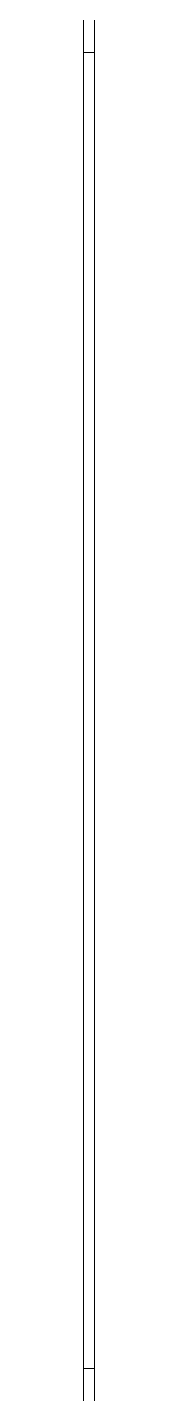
# Model space of a CAD drawing. Header units: millimetres. Extents: x 867 to 1330, y 209 to 507.
# Drawn here: x 1182.96066 to 1182.96098, y 442.75864 to 442.79764 of the extents above; entities that cross this region are included whole.
import ezdxf

# ---------------------------------------------------------------- set-up
doc = ezdxf.new("R2010")
doc.units = ezdxf.units.MM
doc.header["$LTSCALE"] = 5
doc.layers.add('I-ARQ', color=8, linetype='Continuous', lineweight=0)

msp = doc.modelspace()

# ---------------------------------------------------------------- linework, layer by layer
at = {"layer": 'I-ARQ'}
msp.add_line((1182.960663, 443.321548), (1182.960663, 442.610036), dxfattribs=at)
at = {"layer": 'I-ARQ', "lineweight": 5}
for points in [[(1182.960976, 442.798329), (1182.960976, 442.798329), (1182.960976, 442.760425), (1182.960976, 442.760425)], [(1182.960663, 442.796926), (1182.960663, 442.796926), (1182.960976, 442.796926), (1182.960976, 442.796926)], [(1182.960663, 442.796926), (1182.960663, 442.796926), (1182.960663, 442.778142), (1182.960663, 442.778142)], [(1182.960663, 442.778142), (1182.960663, 442.778142), (1182.960663, 442.759356), (1182.960663, 442.759356)], [(1182.960663, 442.762401), (1182.960663, 442.762401), (1182.960663, 442.770664), (1182.960663, 442.770664)], [(1182.960976, 442.760425), (1182.960976, 442.760425), (1182.960976, 442.757954), (1182.960976, 442.757954)], [(1182.960663, 442.759356), (1182.960663, 442.759356), (1182.960976, 442.759356), (1182.960976, 442.759356)]]:
    msp.add_open_spline(points, degree=3, dxfattribs=at)
msp.add_open_spline([(1182.960663, 442.785617), (1182.960663, 442.785619), (1182.960663, 442.785618), (1182.960663, 442.785618), (1182.960663, 442.785618), (1182.960663, 442.785618), (1182.960663, 442.785618), (1182.960663, 442.785618), (1182.960663, 442.785618), (1182.960663, 442.785618), (1182.960663, 442.785618), (1182.960663, 442.785618), (1182.960663, 442.785618), (1182.960663, 442.785618), (1182.960663, 442.785618), (1182.960663, 442.785618), (1182.960663, 442.785618), (1182.960663, 442.785618), (1182.960663, 442.785618), (1182.960663, 442.785618), (1182.960663, 442.785618), (1182.960663, 442.785618), (1182.960663, 442.785618), (1182.960663, 442.785618), (1182.960663, 442.785618), (1182.960663, 442.785618), (1182.960663, 442.785617), (1182.960663, 442.785617), (1182.960663, 442.785617), (1182.960663, 442.785617), (1182.960663, 442.785617), (1182.960663, 442.785617), (1182.960663, 442.785617), (1182.960663, 442.785617), (1182.960663, 442.785617), (1182.960663, 442.785617)], degree=3, knots=[0, 0, 0, 0, 0.111111, 0.111111, 0.111111, 0.166667, 0.222222, 0.222222, 0.222222, 0.277778, 0.333333, 0.333333, 0.333333, 0.388889, 0.444444, 0.444444, 0.444444, 0.5, 0.555556, 0.555556, 0.555556, 0.611111, 0.666667, 0.666667, 0.666667, 0.722222, 0.777778, 0.777778, 0.777778, 0.833333, 0.888889, 0.888889, 0.888889, 0.944444, 1, 1, 1, 1], dxfattribs=at)

doc.saveas('drawing.dxf')
